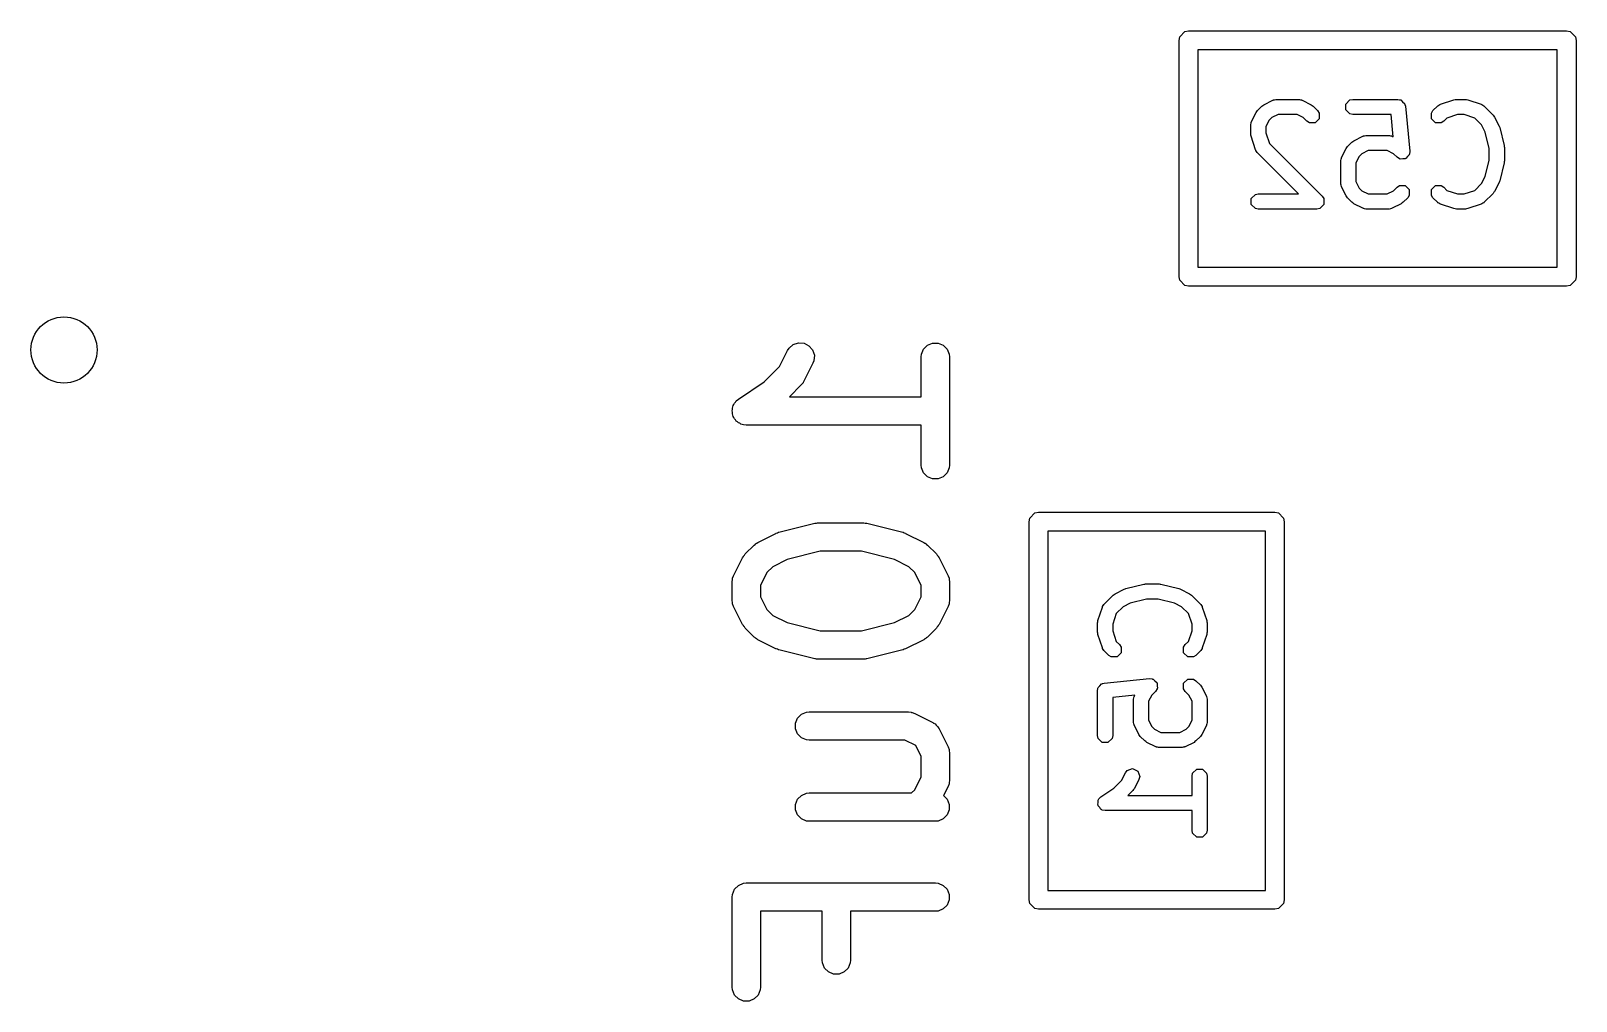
# Model space of a CAD drawing. Header units: inches. Extents: x -0.1 to 2.99, y 0.2 to 2.25.
# Drawn here: x 0.3931 to 0.7149, y 1.8644 to 2.0664 of the extents above; entities that cross this region are included whole.
import ezdxf

# ---------------------------------------------------------------- set-up
doc = ezdxf.new("R2010")
doc.units = ezdxf.units.IN
doc.header["$MEASUREMENT"] = 0
doc.layers.add('BLACK', color=250, linetype='CONTINUOUS')

msp = doc.modelspace()

# ---------------------------------------------------------------- linework, layer by layer
at = {"layer": 'BLACK', "linetype": 'CONTINUOUS'}
for p, q in [((0.63235, 2.06522), (0.63342, 2.06628)), ((0.63342, 2.06628), (0.63417, 2.06643)), ((0.63417, 2.06643), (0.71291, 2.06643)), ((0.71291, 2.06643), (0.71367, 2.06628)), ((0.71367, 2.06628), (0.71473, 2.06522)), ((0.6322, 2.06446), (0.63235, 2.06522)), ((0.6322, 2.01525), (0.6322, 2.06446)), ((0.71473, 2.06522), (0.71488, 2.06446)), ((0.71488, 2.06446), (0.71488, 2.01525)), ((0.63614, 2.0625), (0.63614, 2.01722)), ((0.71094, 2.0625), (0.63614, 2.0625)), ((0.71094, 2.01722), (0.71094, 2.0625)), ((0.64839, 2.04963), (0.64853, 2.04984)), ((0.64853, 2.04984), (0.64946, 2.05078)), ((0.64946, 2.05078), (0.64967, 2.05092)), ((0.64967, 2.05092), (0.64987, 2.05107)), ((0.64987, 2.05107), (0.65175, 2.05201)), ((0.65175, 2.05201), (0.65182, 2.05203)), ((0.65182, 2.05203), (0.65185, 2.05206)), ((0.65185, 2.05206), (0.6521, 2.0521)), ((0.6521, 2.0521), (0.65234, 2.05217)), ((0.65234, 2.05217), (0.65237, 2.05216)), ((0.65237, 2.05216), (0.65245, 2.05218)), ((0.65245, 2.05218), (0.65714, 2.05218)), ((0.65714, 2.05218), (0.65722, 2.05216)), ((0.65722, 2.05216), (0.65725, 2.05217)), ((0.65725, 2.05217), (0.65749, 2.0521)), ((0.65749, 2.0521), (0.65774, 2.05206)), ((0.65774, 2.05206), (0.65777, 2.05203)), ((0.65777, 2.05203), (0.65784, 2.05201)), ((0.65784, 2.05201), (0.65972, 2.05107)), ((0.65972, 2.05107), (0.65992, 2.05092)), ((0.65992, 2.05092), (0.66013, 2.05078)), ((0.66013, 2.05078), (0.66106, 2.04984)), ((0.66106, 2.04984), (0.66141, 2.04933)), ((0.66693, 2.0512), (0.66779, 2.05206)), ((0.66693, 2.05), (0.66693, 2.0512)), ((0.66779, 2.04915), (0.66693, 2.05)), ((0.66779, 2.05206), (0.66839, 2.05218)), ((0.66839, 2.05218), (0.67776, 2.05218)), ((0.67776, 2.05218), (0.67814, 2.0521)), ((0.67814, 2.0521), (0.67822, 2.05211)), ((0.67822, 2.05211), (0.67825, 2.05208)), ((0.67825, 2.05208), (0.67836, 2.05206)), ((0.67836, 2.05206), (0.67874, 2.05168)), ((0.67874, 2.05168), (0.67915, 2.05134)), ((0.67915, 2.05134), (0.67918, 2.05124)), ((0.67918, 2.05124), (0.67922, 2.0512)), ((0.67922, 2.0512), (0.67922, 2.05112)), ((0.67922, 2.05112), (0.67933, 2.05076)), ((0.67933, 2.05076), (0.68027, 2.04138)), ((0.68474, 2.04933), (0.68508, 2.04984)), ((0.68508, 2.04984), (0.68602, 2.05078)), ((0.68602, 2.05078), (0.68609, 2.05082)), ((0.68609, 2.05082), (0.6861, 2.05085)), ((0.6861, 2.05085), (0.68632, 2.05098)), ((0.68632, 2.05098), (0.68653, 2.05112)), ((0.68653, 2.05112), (0.68657, 2.05112)), ((0.68657, 2.05112), (0.68664, 2.05116)), ((0.68664, 2.05116), (0.68945, 2.05209)), ((0.68945, 2.05209), (0.6897, 2.05213)), ((0.6897, 2.05213), (0.68995, 2.05218)), ((0.68995, 2.05218), (0.69182, 2.05218)), ((0.69182, 2.05218), (0.69207, 2.05213)), ((0.69207, 2.05213), (0.69232, 2.05209)), ((0.69232, 2.05209), (0.69513, 2.05116)), ((0.69513, 2.05116), (0.6952, 2.05112)), ((0.6952, 2.05112), (0.69524, 2.05112)), ((0.69524, 2.05112), (0.69545, 2.05098)), ((0.69545, 2.05098), (0.69567, 2.05085)), ((0.69567, 2.05085), (0.69568, 2.05082)), ((0.69568, 2.05082), (0.69575, 2.05078)), ((0.69575, 2.05078), (0.69762, 2.0489)), ((0.64713, 2.04696), (0.6472, 2.04721)), ((0.64714, 2.04693), (0.64713, 2.04696)), ((0.64713, 2.04685), (0.64714, 2.04693)), ((0.64713, 2.04498), (0.64713, 2.04685)), ((0.6472, 2.04721), (0.64725, 2.04745)), ((0.64725, 2.04745), (0.64727, 2.04748)), ((0.64727, 2.04748), (0.64729, 2.04756)), ((0.64729, 2.04756), (0.64823, 2.04943)), ((0.64823, 2.04943), (0.64839, 2.04963)), ((0.65093, 2.04779), (0.65028, 2.04648)), ((0.65028, 2.04648), (0.65028, 2.04523)), ((0.65151, 2.04837), (0.65093, 2.04779)), ((0.65282, 2.04903), (0.65151, 2.04837)), ((0.65677, 2.04903), (0.65282, 2.04903)), ((0.65808, 2.04837), (0.65677, 2.04903)), ((0.65884, 2.04761), (0.65808, 2.04837)), ((0.65935, 2.04727), (0.65884, 2.04761)), ((0.66055, 2.04727), (0.65935, 2.04727)), ((0.66141, 2.04812), (0.66055, 2.04727)), ((0.66141, 2.04933), (0.66141, 2.04812)), ((0.66839, 2.04903), (0.66779, 2.04915)), ((0.67634, 2.04903), (0.66839, 2.04903)), ((0.6768, 2.04441), (0.67634, 2.04903)), ((0.68474, 2.04812), (0.68474, 2.04933)), ((0.6856, 2.04727), (0.68474, 2.04812)), ((0.6868, 2.04727), (0.6856, 2.04727)), ((0.68731, 2.04761), (0.6868, 2.04727)), ((0.68799, 2.04829), (0.68731, 2.04761)), ((0.6902, 2.04903), (0.68799, 2.04829)), ((0.69157, 2.04903), (0.6902, 2.04903)), ((0.69378, 2.04829), (0.69157, 2.04903)), ((0.69521, 2.04686), (0.69378, 2.04829)), ((0.69596, 2.04536), (0.69521, 2.04686)), ((0.69762, 2.0489), (0.69776, 2.04869)), ((0.69776, 2.04869), (0.69792, 2.04849)), ((0.69792, 2.04849), (0.69886, 2.04662)), ((0.69886, 2.04662), (0.6989, 2.04645)), ((0.64718, 2.04473), (0.64713, 2.04498)), ((0.64721, 2.04448), (0.64718, 2.04473)), ((0.64815, 2.04167), (0.64721, 2.04448)), ((0.65028, 2.04523), (0.65102, 2.04301)), ((0.66727, 2.04234), (0.66821, 2.04328)), ((0.66821, 2.04328), (0.66842, 2.04342)), ((0.66842, 2.04342), (0.66862, 2.04357)), ((0.66862, 2.04357), (0.6705, 2.04451)), ((0.6705, 2.04451), (0.67057, 2.04453)), ((0.67057, 2.04453), (0.6706, 2.04456)), ((0.6706, 2.04456), (0.67084, 2.04461)), ((0.67084, 2.04461), (0.67109, 2.04467)), ((0.67109, 2.04467), (0.67112, 2.04466)), ((0.67112, 2.04466), (0.6712, 2.04468)), ((0.6712, 2.04468), (0.67589, 2.04468)), ((0.67589, 2.04468), (0.67596, 2.04466)), ((0.67596, 2.04466), (0.676, 2.04467)), ((0.676, 2.04467), (0.67624, 2.04461)), ((0.67624, 2.04461), (0.67649, 2.04456)), ((0.67649, 2.04456), (0.67651, 2.04453)), ((0.67651, 2.04453), (0.67659, 2.04451)), ((0.67659, 2.04451), (0.6768, 2.04441)), ((0.69681, 2.04197), (0.69596, 2.04536)), ((0.6989, 2.04645), (0.69897, 2.0463)), ((0.69897, 2.0463), (0.69991, 2.04255)), ((0.64819, 2.0416), (0.64815, 2.04167)), ((0.64819, 2.04156), (0.64819, 2.0416)), ((0.64833, 2.04135), (0.64819, 2.04156)), ((0.64845, 2.04113), (0.64833, 2.04135)), ((0.64848, 2.04112), (0.64845, 2.04113)), ((0.64853, 2.04105), (0.64848, 2.04112)), ((0.65709, 2.03249), (0.64853, 2.04105)), ((0.65102, 2.04301), (0.662, 2.03203)), ((0.66602, 2.03998), (0.66604, 2.04006)), ((0.66604, 2.04006), (0.66698, 2.04193)), ((0.66698, 2.04193), (0.66713, 2.04213)), ((0.66713, 2.04213), (0.66727, 2.04234)), ((0.66968, 2.04029), (0.66903, 2.03898)), ((0.67026, 2.04087), (0.66968, 2.04029)), ((0.67157, 2.04153), (0.67026, 2.04087)), ((0.67551, 2.04153), (0.67157, 2.04153)), ((0.67683, 2.04087), (0.67551, 2.04153)), ((0.67759, 2.04011), (0.67683, 2.04087)), ((0.6781, 2.03977), (0.67759, 2.04011)), ((0.67978, 2.04025), (0.67944, 2.03984)), ((0.68015, 2.04062), (0.67978, 2.04025)), ((0.68021, 2.04077), (0.68015, 2.04071)), ((0.68015, 2.04071), (0.68015, 2.04062)), ((0.68027, 2.04138), (0.68021, 2.04077)), ((0.69681, 2.03955), (0.69681, 2.04197)), ((0.69991, 2.04255), (0.69992, 2.04235)), ((0.69992, 2.04235), (0.69996, 2.04216)), ((0.69996, 2.04216), (0.69996, 2.03935)), ((0.66588, 2.03946), (0.66595, 2.03971)), ((0.66589, 2.03943), (0.66588, 2.03946)), ((0.66588, 2.03935), (0.66589, 2.03943)), ((0.66588, 2.03466), (0.66588, 2.03935)), ((0.66595, 2.03971), (0.666, 2.03995)), ((0.666, 2.03995), (0.66602, 2.03998)), ((0.66903, 2.03898), (0.66903, 2.03504)), ((0.67818, 2.03977), (0.6781, 2.03977)), ((0.67824, 2.03972), (0.67818, 2.03977)), ((0.67877, 2.03977), (0.67824, 2.03972)), ((0.6793, 2.03977), (0.67877, 2.03977)), ((0.67936, 2.03983), (0.6793, 2.03977)), ((0.67944, 2.03984), (0.67936, 2.03983)), ((0.69596, 2.03615), (0.69681, 2.03955)), ((0.69991, 2.03897), (0.69897, 2.03522)), ((0.69992, 2.03916), (0.69991, 2.03897)), ((0.69996, 2.03935), (0.69992, 2.03916)), ((0.66589, 2.03459), (0.66588, 2.03466)), ((0.66588, 2.03455), (0.66589, 2.03459)), ((0.66595, 2.03431), (0.66588, 2.03455)), ((0.666, 2.03406), (0.66595, 2.03431)), ((0.66602, 2.03404), (0.666, 2.03406)), ((0.66604, 2.03396), (0.66602, 2.03404)), ((0.66698, 2.03209), (0.66604, 2.03396)), ((0.66903, 2.03504), (0.66968, 2.03372)), ((0.66968, 2.03372), (0.67026, 2.03315)), ((0.67683, 2.03315), (0.67759, 2.0339)), ((0.67759, 2.0339), (0.6781, 2.03425)), ((0.6781, 2.03425), (0.6793, 2.03425)), ((0.6793, 2.03425), (0.68015, 2.03339)), ((0.68474, 2.03339), (0.6856, 2.03425)), ((0.6856, 2.03425), (0.6868, 2.03425)), ((0.6868, 2.03425), (0.68731, 2.0339)), ((0.68731, 2.0339), (0.68799, 2.03323)), ((0.69378, 2.03323), (0.69521, 2.03466)), ((0.69521, 2.03466), (0.69596, 2.03615)), ((0.69886, 2.0349), (0.69792, 2.03302)), ((0.6989, 2.03506), (0.69886, 2.0349)), ((0.69897, 2.03522), (0.6989, 2.03506)), ((0.64725, 2.03152), (0.6481, 2.03237)), ((0.64725, 2.03031), (0.64725, 2.03152)), ((0.6481, 2.03237), (0.6487, 2.03249)), ((0.6487, 2.03249), (0.65709, 2.03249)), ((0.662, 2.03203), (0.66234, 2.03152)), ((0.66234, 2.03152), (0.66234, 2.03031)), ((0.66713, 2.03189), (0.66698, 2.03209)), ((0.66727, 2.03168), (0.66713, 2.03189)), ((0.66821, 2.03074), (0.66727, 2.03168)), ((0.66842, 2.0306), (0.66821, 2.03074)), ((0.66862, 2.03044), (0.66842, 2.0306)), ((0.6705, 2.02951), (0.66862, 2.03044)), ((0.67026, 2.03315), (0.67157, 2.03249)), ((0.67157, 2.03249), (0.67551, 2.03249)), ((0.67551, 2.03249), (0.67683, 2.03315)), ((0.67847, 2.03044), (0.67659, 2.02951)), ((0.67867, 2.0306), (0.67847, 2.03044)), ((0.67888, 2.03074), (0.67867, 2.0306)), ((0.67981, 2.03168), (0.67888, 2.03074)), ((0.68015, 2.03219), (0.67981, 2.03168)), ((0.68015, 2.03339), (0.68015, 2.03219)), ((0.68474, 2.03219), (0.68474, 2.03339)), ((0.68508, 2.03168), (0.68474, 2.03219)), ((0.68602, 2.03074), (0.68508, 2.03168)), ((0.68609, 2.0307), (0.68602, 2.03074)), ((0.6861, 2.03066), (0.68609, 2.0307)), ((0.68632, 2.03054), (0.6861, 2.03066)), ((0.68653, 2.0304), (0.68632, 2.03054)), ((0.68657, 2.0304), (0.68653, 2.0304)), ((0.68664, 2.03036), (0.68657, 2.0304)), ((0.68799, 2.03323), (0.6902, 2.03249)), ((0.6902, 2.03249), (0.69157, 2.03249)), ((0.69157, 2.03249), (0.69378, 2.03323)), ((0.6952, 2.0304), (0.69513, 2.03036)), ((0.69524, 2.0304), (0.6952, 2.0304)), ((0.69545, 2.03054), (0.69524, 2.0304)), ((0.69567, 2.03066), (0.69545, 2.03054)), ((0.69568, 2.0307), (0.69567, 2.03066)), ((0.69575, 2.03074), (0.69568, 2.0307)), ((0.69762, 2.03261), (0.69575, 2.03074)), ((0.69776, 2.03282), (0.69762, 2.03261)), ((0.69792, 2.03302), (0.69776, 2.03282)), ((0.6481, 2.02946), (0.64725, 2.03031)), ((0.6487, 2.02934), (0.6481, 2.02946)), ((0.66089, 2.02934), (0.6487, 2.02934)), ((0.66149, 2.02946), (0.66089, 2.02934)), ((0.66234, 2.03031), (0.66149, 2.02946)), ((0.66149, 2.02946), (0.66149, 2.02946)), ((0.67057, 2.02949), (0.6705, 2.02951)), ((0.6706, 2.02946), (0.67057, 2.02949)), ((0.67084, 2.02941), (0.6706, 2.02946)), ((0.67109, 2.02934), (0.67084, 2.02941)), ((0.67112, 2.02936), (0.67109, 2.02934)), ((0.6712, 2.02934), (0.67112, 2.02936)), ((0.67589, 2.02934), (0.6712, 2.02934)), ((0.67596, 2.02936), (0.67589, 2.02934)), ((0.676, 2.02934), (0.67596, 2.02936)), ((0.67624, 2.02941), (0.676, 2.02934)), ((0.67649, 2.02946), (0.67624, 2.02941)), ((0.67651, 2.02949), (0.67649, 2.02946)), ((0.67659, 2.02951), (0.67651, 2.02949)), ((0.68945, 2.02942), (0.68664, 2.03036)), ((0.6897, 2.02939), (0.68945, 2.02942)), ((0.68995, 2.02934), (0.6897, 2.02939)), ((0.69182, 2.02934), (0.68995, 2.02934)), ((0.69207, 2.02939), (0.69182, 2.02934)), ((0.69232, 2.02942), (0.69207, 2.02939)), ((0.69513, 2.03036), (0.69232, 2.02942)), ((0.63235, 2.0145), (0.6322, 2.01525)), ((0.63342, 2.01343), (0.63235, 2.0145)), ((0.63614, 2.01722), (0.71094, 2.01722)), ((0.71473, 2.0145), (0.71367, 2.01343)), ((0.71488, 2.01525), (0.71473, 2.0145)), ((0.63417, 2.01328), (0.63342, 2.01343)), ((0.71291, 2.01328), (0.63417, 2.01328)), ((0.71367, 2.01343), (0.71291, 2.01328)), ((0.55187, 2.0011), (0.55296, 2.00147)), ((0.55296, 2.00147), (0.55411, 2.00139)), ((0.57981, 2.00099), (0.58087, 2.00143)), ((0.58087, 2.00143), (0.58203, 2.00143)), ((0.58203, 2.00143), (0.58309, 2.00099)), ((0.54903, 1.99654), (0.55069, 1.99986)), ((0.55069, 1.99986), (0.551, 2.00035)), ((0.551, 2.00035), (0.55187, 2.0011)), ((0.55411, 2.00139), (0.55514, 2.00087)), ((0.55514, 2.00087), (0.55589, 2)), ((0.55589, 2), (0.55626, 1.99891)), ((0.55626, 1.99891), (0.55618, 1.99776)), ((0.5785, 1.99854), (0.57855, 1.99911)), ((0.5785, 1.99024), (0.5785, 1.99854)), ((0.57855, 1.99911), (0.57899, 2.00018)), ((0.57899, 2.00018), (0.57981, 2.00099)), ((0.58309, 2.00099), (0.5839, 2.00018)), ((0.5839, 2.00018), (0.58435, 1.99911)), ((0.58435, 1.99911), (0.5844, 1.99854)), ((0.5844, 1.99854), (0.5844, 1.97604)), ((0.54582, 1.99333), (0.54903, 1.99654)), ((0.55597, 1.99722), (0.55409, 1.99347)), ((0.55618, 1.99776), (0.55597, 1.99722)), ((0.54044, 1.98975), (0.54582, 1.99333)), ((0.55354, 1.9927), (0.55108, 1.99024)), ((0.55373, 1.99293), (0.55354, 1.9927)), ((0.55379, 1.99298), (0.55373, 1.99293)), ((0.55384, 1.99307), (0.55379, 1.99298)), ((0.55391, 1.99315), (0.55384, 1.99307)), ((0.55394, 1.99322), (0.55391, 1.99315)), ((0.55409, 1.99347), (0.55394, 1.99322)), ((0.53935, 1.98842), (0.53951, 1.98866)), ((0.53951, 1.98866), (0.53962, 1.98893)), ((0.53962, 1.98893), (0.53983, 1.98914)), ((0.53983, 1.98914), (0.53999, 1.98938)), ((0.53999, 1.98938), (0.54044, 1.98974)), ((0.54044, 1.98974), (0.54044, 1.98975)), ((0.54044, 1.98974), (0.54044, 1.98974)), ((0.54044, 1.98974), (0.54044, 1.98974)), ((0.55108, 1.99024), (0.5785, 1.99024)), ((0.53913, 1.98729), (0.53918, 1.98758)), ((0.53918, 1.98701), (0.53913, 1.98729)), ((0.53918, 1.98787), (0.5393, 1.98814)), ((0.53918, 1.98758), (0.53918, 1.98787)), ((0.53918, 1.98671), (0.53918, 1.98701)), ((0.53929, 1.98645), (0.53918, 1.98671)), ((0.53935, 1.98616), (0.53929, 1.98645)), ((0.5393, 1.98814), (0.53935, 1.98842)), ((0.53951, 1.98592), (0.53935, 1.98616)), ((0.53962, 1.98565), (0.53951, 1.98592)), ((0.53983, 1.98544), (0.53962, 1.98565)), ((0.53999, 1.9852), (0.53983, 1.98544)), ((0.54023, 1.98504), (0.53999, 1.9852)), ((0.54044, 1.98483), (0.54023, 1.98504)), ((0.54071, 1.98472), (0.54044, 1.98483)), ((0.54095, 1.98456), (0.54071, 1.98472)), ((0.54123, 1.9845), (0.54095, 1.98456)), ((0.5415, 1.98439), (0.54123, 1.9845)), ((0.54207, 1.98434), (0.5415, 1.98439)), ((0.54208, 1.98434), (0.54207, 1.98434)), ((0.5785, 1.98434), (0.54208, 1.98434)), ((0.54208, 1.98434), (0.54208, 1.98434)), ((0.54208, 1.98434), (0.54208, 1.98434)), ((0.5785, 1.97604), (0.5785, 1.98434)), ((0.57855, 1.97546), (0.5785, 1.97604)), ((0.5844, 1.97604), (0.58435, 1.97546)), ((0.57899, 1.9744), (0.57855, 1.97546)), ((0.57981, 1.97359), (0.57899, 1.9744)), ((0.58087, 1.97314), (0.57981, 1.97359)), ((0.58203, 1.97314), (0.58087, 1.97314)), ((0.58309, 1.97359), (0.58203, 1.97314)), ((0.5839, 1.9744), (0.58309, 1.97359)), ((0.58435, 1.97546), (0.5839, 1.9744)), ((0.60112, 1.96498), (0.60218, 1.96605)), ((0.60218, 1.96605), (0.60294, 1.9662)), ((0.60294, 1.9662), (0.65215, 1.9662)), ((0.65215, 1.9662), (0.6529, 1.96605)), ((0.6529, 1.96605), (0.65397, 1.96498)), ((0.54886, 1.96203), (0.55636, 1.96391)), ((0.55636, 1.96391), (0.55646, 1.96392)), ((0.55646, 1.96392), (0.5565, 1.96394)), ((0.5565, 1.96394), (0.55672, 1.96396)), ((0.55672, 1.96396), (0.55693, 1.96399)), ((0.55693, 1.96399), (0.55698, 1.96399)), ((0.55698, 1.96399), (0.55708, 1.964)), ((0.55708, 1.964), (0.56645, 1.964)), ((0.56645, 1.964), (0.56655, 1.96399)), ((0.56655, 1.96399), (0.56659, 1.96399)), ((0.56659, 1.96399), (0.56681, 1.96396)), ((0.56681, 1.96396), (0.56703, 1.96394)), ((0.56703, 1.96394), (0.56707, 1.96392)), ((0.56707, 1.96392), (0.56717, 1.96391)), ((0.56717, 1.96391), (0.57467, 1.96203)), ((0.60097, 1.96423), (0.60112, 1.96498)), ((0.60097, 1.88549), (0.60097, 1.96423)), ((0.65397, 1.96498), (0.65412, 1.96423)), ((0.65412, 1.96423), (0.65412, 1.88549)), ((0.54397, 1.95957), (0.54402, 1.95963)), ((0.54402, 1.95963), (0.54411, 1.95968)), ((0.54411, 1.95968), (0.54419, 1.95975)), ((0.54419, 1.95975), (0.54426, 1.95978)), ((0.54426, 1.95978), (0.54451, 1.95993)), ((0.54451, 1.95993), (0.54826, 1.96181)), ((0.54826, 1.96181), (0.5483, 1.96182)), ((0.5483, 1.96182), (0.54832, 1.96184)), ((0.54832, 1.96184), (0.54856, 1.96192)), ((0.54856, 1.96192), (0.5488, 1.96202)), ((0.5488, 1.96202), (0.54882, 1.96202)), ((0.54882, 1.96202), (0.54886, 1.96203)), ((0.57467, 1.96203), (0.57471, 1.96202)), ((0.57471, 1.96202), (0.57473, 1.96202)), ((0.57473, 1.96202), (0.57497, 1.96192)), ((0.57497, 1.96192), (0.57521, 1.96184)), ((0.57521, 1.96184), (0.57523, 1.96182)), ((0.57523, 1.96182), (0.57527, 1.96181)), ((0.57527, 1.96181), (0.57902, 1.95993)), ((0.57902, 1.95993), (0.57927, 1.95978)), ((0.57927, 1.95978), (0.57934, 1.95975)), ((0.57934, 1.95975), (0.57942, 1.95968)), ((0.57942, 1.95968), (0.57951, 1.95963)), ((0.57951, 1.95963), (0.57956, 1.95957)), ((0.60491, 1.96226), (0.60491, 1.88746)), ((0.65018, 1.96226), (0.60491, 1.96226)), ((0.65018, 1.88746), (0.65018, 1.96226)), ((0.53944, 1.95299), (0.54131, 1.95674)), ((0.54131, 1.95674), (0.54147, 1.95699)), ((0.54147, 1.95699), (0.5415, 1.95706)), ((0.5415, 1.95706), (0.54157, 1.95714)), ((0.54157, 1.95714), (0.54162, 1.95723)), ((0.54162, 1.95723), (0.54168, 1.95728)), ((0.54168, 1.95728), (0.54187, 1.95751)), ((0.54187, 1.95751), (0.54374, 1.95938)), ((0.54374, 1.95938), (0.54397, 1.95957)), ((0.55061, 1.95638), (0.54758, 1.95487)), ((0.55744, 1.95809), (0.55061, 1.95638)), ((0.56609, 1.95809), (0.55744, 1.95809)), ((0.57292, 1.95638), (0.56609, 1.95809)), ((0.57595, 1.95487), (0.57292, 1.95638)), ((0.57956, 1.95957), (0.57979, 1.95938)), ((0.57979, 1.95938), (0.58166, 1.95751)), ((0.58166, 1.95751), (0.58185, 1.95728)), ((0.58185, 1.95728), (0.58191, 1.95723)), ((0.58191, 1.95723), (0.58196, 1.95714)), ((0.58196, 1.95714), (0.58203, 1.95706)), ((0.58203, 1.95706), (0.58206, 1.95699)), ((0.58206, 1.95699), (0.58222, 1.95674)), ((0.58222, 1.95674), (0.58409, 1.95299)), ((0.54638, 1.95367), (0.54503, 1.95097)), ((0.54758, 1.95487), (0.54638, 1.95367)), ((0.57715, 1.95367), (0.57595, 1.95487)), ((0.5785, 1.95097), (0.57715, 1.95367)), ((0.53913, 1.95167), (0.53918, 1.95224)), ((0.53913, 1.94792), (0.53913, 1.95167)), ((0.53918, 1.95224), (0.53922, 1.95234)), ((0.53922, 1.95234), (0.53923, 1.95245)), ((0.53923, 1.95245), (0.53944, 1.95299)), ((0.54503, 1.95097), (0.54503, 1.94862)), ((0.5785, 1.94862), (0.5785, 1.95097)), ((0.58409, 1.95299), (0.5843, 1.95245)), ((0.5843, 1.95245), (0.5843, 1.95234)), ((0.5843, 1.95234), (0.58435, 1.95224)), ((0.58435, 1.95224), (0.5844, 1.95167)), ((0.5844, 1.95167), (0.5844, 1.94792)), ((0.61891, 1.94923), (0.62078, 1.95017)), ((0.62078, 1.95017), (0.62095, 1.95022)), ((0.62095, 1.95022), (0.62111, 1.95029)), ((0.62111, 1.95029), (0.62486, 1.95123)), ((0.62486, 1.95123), (0.62505, 1.95124)), ((0.62505, 1.95124), (0.62524, 1.95127)), ((0.62524, 1.95127), (0.62805, 1.95127)), ((0.62805, 1.95127), (0.62824, 1.95124)), ((0.62824, 1.95124), (0.62843, 1.95123)), ((0.62843, 1.95123), (0.63218, 1.95029)), ((0.63218, 1.95029), (0.63234, 1.95022)), ((0.63234, 1.95022), (0.6325, 1.95017)), ((0.6325, 1.95017), (0.63438, 1.94923)), ((0.53918, 1.94734), (0.53913, 1.94792)), ((0.53922, 1.94724), (0.53918, 1.94734)), ((0.53923, 1.94714), (0.53922, 1.94724)), ((0.53944, 1.9466), (0.53923, 1.94714)), ((0.54503, 1.94862), (0.54638, 1.94592)), ((0.57715, 1.94592), (0.5785, 1.94862)), ((0.5843, 1.94714), (0.58409, 1.9466)), ((0.58435, 1.94734), (0.5843, 1.94724)), ((0.5843, 1.94724), (0.5843, 1.94714)), ((0.5844, 1.94792), (0.58435, 1.94734)), ((0.61628, 1.94655), (0.61642, 1.94676)), ((0.61642, 1.94676), (0.61655, 1.94698)), ((0.61655, 1.94698), (0.61658, 1.947)), ((0.61658, 1.947), (0.61662, 1.94706)), ((0.61662, 1.94706), (0.6185, 1.94894)), ((0.6185, 1.94894), (0.61871, 1.94908)), ((0.61871, 1.94908), (0.61891, 1.94923)), ((0.62204, 1.94728), (0.62055, 1.94653)), ((0.62543, 1.94812), (0.62204, 1.94728)), ((0.62786, 1.94812), (0.62543, 1.94812)), ((0.63125, 1.94728), (0.62786, 1.94812)), ((0.63274, 1.94653), (0.63125, 1.94728)), ((0.63438, 1.94923), (0.63458, 1.94908)), ((0.63458, 1.94908), (0.63479, 1.94894)), ((0.63479, 1.94894), (0.63666, 1.94706)), ((0.63666, 1.94706), (0.63671, 1.947)), ((0.63671, 1.947), (0.63674, 1.94698)), ((0.63674, 1.94698), (0.63686, 1.94676)), ((0.63686, 1.94676), (0.637, 1.94655)), ((0.54131, 1.94285), (0.53944, 1.9466)), ((0.54638, 1.94592), (0.54758, 1.94472)), ((0.54758, 1.94472), (0.55061, 1.94321)), ((0.57292, 1.94321), (0.57595, 1.94472)), ((0.57595, 1.94472), (0.57715, 1.94592)), ((0.58409, 1.9466), (0.58222, 1.94285)), ((0.61528, 1.94338), (0.61531, 1.94364)), ((0.61531, 1.94364), (0.61624, 1.94645)), ((0.61624, 1.94645), (0.61628, 1.94652)), ((0.61628, 1.94652), (0.61628, 1.94655)), ((0.61911, 1.9451), (0.61838, 1.94288)), ((0.62055, 1.94653), (0.61911, 1.9451)), ((0.63417, 1.9451), (0.63274, 1.94653)), ((0.63491, 1.94288), (0.63417, 1.9451)), ((0.637, 1.94655), (0.637, 1.94652)), ((0.637, 1.94652), (0.63704, 1.94645)), ((0.63704, 1.94645), (0.63798, 1.94364)), ((0.63798, 1.94364), (0.63801, 1.94338)), ((0.54147, 1.9426), (0.54131, 1.94285)), ((0.5415, 1.94253), (0.54147, 1.9426)), ((0.54157, 1.94245), (0.5415, 1.94253)), ((0.54162, 1.94236), (0.54157, 1.94245)), ((0.54168, 1.94231), (0.54162, 1.94236)), ((0.54187, 1.94208), (0.54168, 1.94231)), ((0.54374, 1.94021), (0.54187, 1.94208)), ((0.55061, 1.94321), (0.55744, 1.9415)), ((0.55744, 1.9415), (0.56609, 1.9415)), ((0.56609, 1.9415), (0.57292, 1.94321)), ((0.58166, 1.94208), (0.57979, 1.94021)), ((0.58185, 1.94231), (0.58166, 1.94208)), ((0.58191, 1.94236), (0.58185, 1.94231)), ((0.58196, 1.94245), (0.58191, 1.94236)), ((0.58203, 1.94253), (0.58196, 1.94245)), ((0.58206, 1.9426), (0.58203, 1.94253)), ((0.58222, 1.94285), (0.58206, 1.9426)), ((0.61523, 1.94314), (0.61528, 1.94338)), ((0.61523, 1.94126), (0.61523, 1.94314)), ((0.61528, 1.94101), (0.61523, 1.94126)), ((0.61531, 1.94076), (0.61528, 1.94101)), ((0.61624, 1.93795), (0.61531, 1.94076)), ((0.61838, 1.94288), (0.61838, 1.94152)), ((0.61838, 1.94152), (0.61911, 1.9393)), ((0.63417, 1.9393), (0.63491, 1.94152)), ((0.63491, 1.94152), (0.63491, 1.94288)), ((0.63798, 1.94076), (0.63704, 1.93795)), ((0.63801, 1.94102), (0.63798, 1.94076)), ((0.63801, 1.94338), (0.63806, 1.94314)), ((0.63806, 1.94126), (0.63801, 1.94102)), ((0.63806, 1.94314), (0.63806, 1.94126)), ((0.54397, 1.94002), (0.54374, 1.94021)), ((0.54402, 1.93996), (0.54397, 1.94002)), ((0.54411, 1.93991), (0.54402, 1.93996)), ((0.54419, 1.93984), (0.54411, 1.93991)), ((0.54426, 1.93981), (0.54419, 1.93984)), ((0.54451, 1.93965), (0.54426, 1.93981)), ((0.54826, 1.93778), (0.54451, 1.93965)), ((0.5483, 1.93776), (0.54826, 1.93778)), ((0.54832, 1.93775), (0.5483, 1.93776)), ((0.54856, 1.93766), (0.54832, 1.93775)), ((0.5488, 1.93757), (0.54856, 1.93766)), ((0.54882, 1.93757), (0.5488, 1.93757)), ((0.54886, 1.93756), (0.54882, 1.93757)), ((0.55636, 1.93568), (0.54886, 1.93756)), ((0.57467, 1.93756), (0.56717, 1.93568)), ((0.57471, 1.93757), (0.57467, 1.93756)), ((0.57473, 1.93757), (0.57471, 1.93757)), ((0.57497, 1.93766), (0.57473, 1.93757)), ((0.57521, 1.93775), (0.57497, 1.93766)), ((0.57523, 1.93776), (0.57521, 1.93775)), ((0.57527, 1.93778), (0.57523, 1.93776)), ((0.57902, 1.93965), (0.57527, 1.93778)), ((0.57927, 1.93981), (0.57902, 1.93965)), ((0.57934, 1.93984), (0.57927, 1.93981)), ((0.57942, 1.93991), (0.57934, 1.93984)), ((0.57951, 1.93996), (0.57942, 1.93991)), ((0.57956, 1.94002), (0.57951, 1.93996)), ((0.57979, 1.94021), (0.57956, 1.94002)), ((0.61628, 1.93788), (0.61624, 1.93795)), ((0.61628, 1.93785), (0.61628, 1.93788)), ((0.61642, 1.93764), (0.61628, 1.93785)), ((0.61655, 1.93742), (0.61642, 1.93764)), ((0.61658, 1.9374), (0.61655, 1.93742)), ((0.61662, 1.93734), (0.61658, 1.9374)), ((0.61756, 1.9364), (0.61662, 1.93734)), ((0.61911, 1.9393), (0.61979, 1.93863)), ((0.61979, 1.93863), (0.62013, 1.93812)), ((0.62013, 1.93812), (0.62013, 1.93691)), ((0.63316, 1.93812), (0.6335, 1.93863)), ((0.63316, 1.93691), (0.63316, 1.93812)), ((0.6335, 1.93863), (0.63417, 1.9393)), ((0.63666, 1.93734), (0.63572, 1.9364)), ((0.63671, 1.9374), (0.63666, 1.93734)), ((0.63674, 1.93742), (0.63671, 1.9374)), ((0.63686, 1.93764), (0.63674, 1.93742)), ((0.637, 1.93785), (0.63686, 1.93764)), ((0.63704, 1.93795), (0.637, 1.93788)), ((0.637, 1.93788), (0.637, 1.93785)), ((0.55646, 1.93567), (0.55636, 1.93568)), ((0.5565, 1.93565), (0.55646, 1.93567)), ((0.55672, 1.93563), (0.5565, 1.93565)), ((0.55693, 1.9356), (0.55672, 1.93563)), ((0.55698, 1.9356), (0.55693, 1.9356)), ((0.55708, 1.93559), (0.55698, 1.9356)), ((0.56645, 1.93559), (0.55708, 1.93559)), ((0.56655, 1.9356), (0.56645, 1.93559)), ((0.56659, 1.9356), (0.56655, 1.9356)), ((0.56681, 1.93563), (0.56659, 1.9356)), ((0.56703, 1.93565), (0.56681, 1.93563)), ((0.56707, 1.93567), (0.56703, 1.93565)), ((0.56717, 1.93568), (0.56707, 1.93567)), ((0.61807, 1.93606), (0.61756, 1.9364)), ((0.61928, 1.93606), (0.61807, 1.93606)), ((0.62013, 1.93691), (0.61928, 1.93606)), ((0.63401, 1.93606), (0.63316, 1.93691)), ((0.63521, 1.93606), (0.63401, 1.93606)), ((0.63572, 1.9364), (0.63521, 1.93606)), ((0.61628, 1.93053), (0.61664, 1.93064)), ((0.61664, 1.93064), (0.62602, 1.93158)), ((0.62602, 1.93158), (0.62663, 1.93152)), ((0.62663, 1.93152), (0.62669, 1.93147)), ((0.62669, 1.93147), (0.62678, 1.93147)), ((0.62678, 1.93147), (0.62715, 1.93109)), ((0.62715, 1.93109), (0.62756, 1.93076)), ((0.62756, 1.93076), (0.62757, 1.93068)), ((0.62757, 1.93068), (0.62763, 1.93062)), ((0.63316, 1.93062), (0.63401, 1.93147)), ((0.63401, 1.93147), (0.63521, 1.93147)), ((0.63521, 1.93147), (0.63572, 1.93113)), ((0.63572, 1.93113), (0.63666, 1.93019)), ((0.61523, 1.92908), (0.6153, 1.92945)), ((0.61523, 1.9197), (0.61523, 1.92908)), ((0.61529, 1.92953), (0.61532, 1.92957)), ((0.6153, 1.92945), (0.61529, 1.92953)), ((0.61532, 1.92957), (0.61535, 1.92968)), ((0.61535, 1.92968), (0.61572, 1.93005)), ((0.61572, 1.93005), (0.61606, 1.93046)), ((0.61606, 1.93046), (0.61616, 1.9305)), ((0.61616, 1.9305), (0.6162, 1.93053)), ((0.6162, 1.93053), (0.61628, 1.93053)), ((0.623, 1.92811), (0.61838, 1.92765)), ((0.61838, 1.92765), (0.61838, 1.9197)), ((0.62273, 1.92731), (0.6228, 1.92756)), ((0.6228, 1.92756), (0.62285, 1.9278)), ((0.62285, 1.9278), (0.62287, 1.92783)), ((0.62287, 1.92783), (0.62289, 1.92791)), ((0.62289, 1.92791), (0.623, 1.92811)), ((0.62653, 1.92814), (0.62587, 1.92683)), ((0.62729, 1.9289), (0.62653, 1.92814)), ((0.62763, 1.92941), (0.62729, 1.9289)), ((0.62763, 1.93062), (0.62763, 1.93009)), ((0.62763, 1.93009), (0.62768, 1.92956)), ((0.62768, 1.92956), (0.62763, 1.92949)), ((0.62763, 1.92949), (0.62763, 1.92941)), ((0.63316, 1.92941), (0.63316, 1.93062)), ((0.6335, 1.9289), (0.63316, 1.92941)), ((0.63425, 1.92814), (0.6335, 1.9289)), ((0.63491, 1.92683), (0.63425, 1.92814)), ((0.63666, 1.93019), (0.6368, 1.92998)), ((0.6368, 1.92998), (0.63696, 1.92978)), ((0.63696, 1.92978), (0.63789, 1.92791)), ((0.63789, 1.92791), (0.63792, 1.92783)), ((0.63792, 1.92783), (0.63794, 1.9278)), ((0.63794, 1.9278), (0.63799, 1.92756)), ((0.63799, 1.92756), (0.63806, 1.92731)), ((0.55356, 1.92413), (0.55463, 1.92457)), ((0.55463, 1.92457), (0.5552, 1.92463)), ((0.5552, 1.92463), (0.57583, 1.92463)), ((0.57583, 1.92463), (0.5764, 1.92457)), ((0.5764, 1.92457), (0.5765, 1.92453)), ((0.5765, 1.92453), (0.57661, 1.92452)), ((0.57661, 1.92452), (0.57715, 1.92431)), ((0.57715, 1.92431), (0.5809, 1.92244)), ((0.62274, 1.92728), (0.62273, 1.92731)), ((0.62273, 1.9272), (0.62274, 1.92728)), ((0.62273, 1.92251), (0.62273, 1.9272)), ((0.62587, 1.92683), (0.62587, 1.92289)), ((0.63491, 1.92289), (0.63491, 1.92683)), ((0.63806, 1.92731), (0.63805, 1.92728)), ((0.63805, 1.92728), (0.63806, 1.9272)), ((0.63806, 1.9272), (0.63806, 1.92251)), ((0.55231, 1.92225), (0.55275, 1.92331)), ((0.55231, 1.9211), (0.55231, 1.92225)), ((0.55275, 1.92003), (0.55231, 1.9211)), ((0.55275, 1.92331), (0.55356, 1.92413)), ((0.5809, 1.92244), (0.58099, 1.92238)), ((0.58099, 1.92238), (0.58104, 1.92236)), ((0.58104, 1.92236), (0.58109, 1.92231)), ((0.58109, 1.92231), (0.58139, 1.92213)), ((0.58139, 1.92213), (0.58163, 1.92185)), ((0.58163, 1.92185), (0.58191, 1.92161)), ((0.58191, 1.92161), (0.58209, 1.92132)), ((0.58209, 1.92132), (0.58214, 1.92126)), ((0.58214, 1.92126), (0.58216, 1.92121)), ((0.58216, 1.92121), (0.58222, 1.92112)), ((0.58222, 1.92112), (0.58409, 1.91737)), ((0.62274, 1.92244), (0.62273, 1.92251)), ((0.62273, 1.9224), (0.62274, 1.92244)), ((0.6228, 1.92216), (0.62273, 1.9224)), ((0.62285, 1.92191), (0.6228, 1.92216)), ((0.62287, 1.92189), (0.62285, 1.92191)), ((0.62289, 1.92181), (0.62287, 1.92189)), ((0.62383, 1.91994), (0.62289, 1.92181)), ((0.62587, 1.92289), (0.62653, 1.92157)), ((0.62653, 1.92157), (0.62711, 1.921)), ((0.62711, 1.921), (0.62842, 1.92034)), ((0.63236, 1.92034), (0.63368, 1.921)), ((0.63368, 1.921), (0.63425, 1.92157)), ((0.63425, 1.92157), (0.63491, 1.92289)), ((0.63789, 1.92181), (0.63696, 1.91994)), ((0.63792, 1.92189), (0.63789, 1.92181)), ((0.63794, 1.92191), (0.63792, 1.92189)), ((0.63799, 1.92216), (0.63794, 1.92191)), ((0.63806, 1.9224), (0.63799, 1.92216)), ((0.63806, 1.92251), (0.63805, 1.92244)), ((0.63805, 1.92244), (0.63806, 1.9224)), ((0.55356, 1.91922), (0.55275, 1.92003)), ((0.55463, 1.91878), (0.55356, 1.91922)), ((0.5552, 1.91872), (0.55463, 1.91878)), ((0.57513, 1.91872), (0.5552, 1.91872)), ((0.57737, 1.9176), (0.57513, 1.91872)), ((0.61535, 1.9191), (0.61523, 1.9197)), ((0.6162, 1.91825), (0.61535, 1.9191)), ((0.6174, 1.91825), (0.6162, 1.91825)), ((0.61826, 1.9191), (0.6174, 1.91825)), ((0.61838, 1.9197), (0.61826, 1.9191)), ((0.62398, 1.91974), (0.62383, 1.91994)), ((0.62412, 1.91953), (0.62398, 1.91974)), ((0.62506, 1.91859), (0.62412, 1.91953)), ((0.62527, 1.91845), (0.62506, 1.91859)), ((0.62547, 1.91829), (0.62527, 1.91845)), ((0.62735, 1.91736), (0.62547, 1.91829)), ((0.62842, 1.92034), (0.63236, 1.92034)), ((0.63532, 1.91829), (0.63344, 1.91736)), ((0.63552, 1.91845), (0.63532, 1.91829)), ((0.63572, 1.91859), (0.63552, 1.91845)), ((0.63666, 1.91953), (0.63572, 1.91859)), ((0.6368, 1.91974), (0.63666, 1.91953)), ((0.63696, 1.91994), (0.6368, 1.91974)), ((0.5785, 1.91535), (0.57737, 1.9176)), ((0.5785, 1.91112), (0.5785, 1.91535)), ((0.58409, 1.91737), (0.5843, 1.91683)), ((0.5843, 1.91683), (0.5843, 1.91672)), ((0.5843, 1.91672), (0.58435, 1.91662)), ((0.58435, 1.91662), (0.5844, 1.91605)), ((0.5844, 1.91605), (0.5844, 1.91042)), ((0.62742, 1.91734), (0.62735, 1.91736)), ((0.62745, 1.91731), (0.62742, 1.91734)), ((0.62769, 1.91726), (0.62745, 1.91731)), ((0.62794, 1.91719), (0.62769, 1.91726)), ((0.62797, 1.91721), (0.62794, 1.91719)), ((0.62805, 1.91719), (0.62797, 1.91721)), ((0.63274, 1.91719), (0.62805, 1.91719)), ((0.63281, 1.91721), (0.63274, 1.91719)), ((0.63285, 1.91719), (0.63281, 1.91721)), ((0.63309, 1.91726), (0.63285, 1.91719)), ((0.63334, 1.91731), (0.63309, 1.91726)), ((0.63336, 1.91734), (0.63334, 1.91731)), ((0.63344, 1.91736), (0.63336, 1.91734)), ((0.62019, 1.91032), (0.62102, 1.91197)), ((0.62102, 1.91197), (0.62139, 1.91246)), ((0.62139, 1.91246), (0.62254, 1.91284)), ((0.62254, 1.91284), (0.62362, 1.9123)), ((0.62362, 1.9123), (0.624, 1.91115)), ((0.63491, 1.91127), (0.63503, 1.91187)), ((0.63503, 1.91187), (0.63588, 1.91272)), ((0.63588, 1.91272), (0.63709, 1.91272)), ((0.63709, 1.91272), (0.63794, 1.91187)), ((0.63794, 1.91187), (0.63806, 1.91127)), ((0.57648, 1.90775), (0.57715, 1.90842)), ((0.57715, 1.90842), (0.5785, 1.91112)), ((0.58409, 1.9091), (0.58314, 1.9072)), ((0.5843, 1.90964), (0.58409, 1.9091)), ((0.58435, 1.90985), (0.5843, 1.90975)), ((0.5843, 1.90975), (0.5843, 1.90964)), ((0.5844, 1.91042), (0.58435, 1.90985)), ((0.61593, 1.90695), (0.61861, 1.90874)), ((0.61861, 1.90874), (0.62019, 1.91032)), ((0.6226, 1.90828), (0.62154, 1.90722)), ((0.62274, 1.90849), (0.6226, 1.90828)), ((0.6229, 1.90869), (0.62274, 1.90849)), ((0.62383, 1.91056), (0.6229, 1.90869)), ((0.624, 1.91115), (0.62383, 1.91056)), ((0.63491, 1.90722), (0.63491, 1.91127)), ((0.63806, 1.91127), (0.63806, 1.90002)), ((0.55231, 1.90538), (0.55275, 1.90644)), ((0.55231, 1.90422), (0.55231, 1.90538)), ((0.55275, 1.90644), (0.55356, 1.90725)), ((0.55356, 1.90725), (0.55463, 1.9077)), ((0.55463, 1.9077), (0.5552, 1.90775)), ((0.5552, 1.90775), (0.57648, 1.90775)), ((0.58314, 1.9072), (0.5839, 1.90644)), ((0.5839, 1.90644), (0.58435, 1.90538)), ((0.58435, 1.90538), (0.58435, 1.90422)), ((0.61526, 1.90534), (0.61535, 1.90579)), ((0.61535, 1.9052), (0.61526, 1.90534)), ((0.61535, 1.90624), (0.61546, 1.90636)), ((0.61535, 1.90579), (0.61535, 1.90624)), ((0.61535, 1.90504), (0.61535, 1.9052)), ((0.61567, 1.90472), (0.61535, 1.90504)), ((0.61546, 1.90636), (0.61549, 1.90652)), ((0.61549, 1.90652), (0.61593, 1.90695)), ((0.62154, 1.90722), (0.63491, 1.90722)), ((0.55275, 1.90316), (0.55231, 1.90422)), ((0.55356, 1.90234), (0.55275, 1.90316)), ((0.55463, 1.9019), (0.55356, 1.90234)), ((0.5552, 1.90185), (0.55463, 1.9019)), ((0.58145, 1.90185), (0.5552, 1.90185)), ((0.58203, 1.9019), (0.58145, 1.90185)), ((0.58309, 1.90234), (0.58203, 1.9019)), ((0.5839, 1.90316), (0.58309, 1.90234)), ((0.58435, 1.90422), (0.5839, 1.90316)), ((0.61592, 1.90433), (0.61567, 1.90472)), ((0.61608, 1.9043), (0.61592, 1.90433)), ((0.6162, 1.90419), (0.61608, 1.9043)), ((0.6168, 1.90407), (0.6162, 1.90419)), ((0.63491, 1.90407), (0.6168, 1.90407)), ((0.63491, 1.90002), (0.63491, 1.90407)), ((0.63503, 1.89941), (0.63491, 1.90002)), ((0.63588, 1.89856), (0.63503, 1.89941)), ((0.63709, 1.89856), (0.63588, 1.89856)), ((0.63794, 1.89941), (0.63709, 1.89856)), ((0.63806, 1.90002), (0.63794, 1.89941)), ((0.54044, 1.88851), (0.5415, 1.88895)), ((0.5415, 1.88895), (0.54208, 1.889)), ((0.54208, 1.889), (0.58145, 1.889)), ((0.58145, 1.889), (0.58203, 1.88895)), ((0.58203, 1.88895), (0.58309, 1.88851)), ((0.53913, 1.88605), (0.53918, 1.88663)), ((0.53913, 1.8673), (0.53913, 1.88605)), ((0.53918, 1.88663), (0.53962, 1.88769)), ((0.53962, 1.88769), (0.54044, 1.88851)), ((0.58309, 1.88851), (0.5839, 1.88769)), ((0.5839, 1.88769), (0.58435, 1.88663)), ((0.58435, 1.88663), (0.58435, 1.88548)), ((0.60491, 1.88746), (0.65018, 1.88746)), ((0.55787, 1.8831), (0.54503, 1.8831)), ((0.54503, 1.8831), (0.54503, 1.8673)), ((0.55787, 1.87293), (0.55787, 1.8831)), ((0.58145, 1.8831), (0.56378, 1.8831)), ((0.56378, 1.8831), (0.56378, 1.87293)), ((0.58203, 1.88316), (0.58145, 1.8831)), ((0.58309, 1.8836), (0.58203, 1.88316)), ((0.5839, 1.88441), (0.58309, 1.8836)), ((0.58435, 1.88548), (0.5839, 1.88441)), ((0.60112, 1.88473), (0.60097, 1.88549)), ((0.60218, 1.88367), (0.60112, 1.88473)), ((0.60294, 1.88352), (0.60218, 1.88367)), ((0.65215, 1.88352), (0.60294, 1.88352)), ((0.6529, 1.88367), (0.65215, 1.88352)), ((0.65397, 1.88473), (0.6529, 1.88367)), ((0.65412, 1.88549), (0.65397, 1.88473)), ((0.55793, 1.87235), (0.55787, 1.87293)), ((0.56378, 1.87293), (0.56372, 1.87235)), ((0.55837, 1.87129), (0.55793, 1.87235)), ((0.55919, 1.87047), (0.55837, 1.87129)), ((0.56025, 1.87003), (0.55919, 1.87047)), ((0.5614, 1.87003), (0.56025, 1.87003)), ((0.56247, 1.87047), (0.5614, 1.87003)), ((0.56328, 1.87129), (0.56247, 1.87047)), ((0.56372, 1.87235), (0.56328, 1.87129)), ((0.53918, 1.86673), (0.53913, 1.8673)), ((0.53962, 1.86566), (0.53918, 1.86673)), ((0.54498, 1.86673), (0.54453, 1.86566)), ((0.54503, 1.8673), (0.54498, 1.86673)), ((0.54044, 1.86485), (0.53962, 1.86566)), ((0.5415, 1.86441), (0.54044, 1.86485)), ((0.54266, 1.86441), (0.5415, 1.86441)), ((0.54372, 1.86485), (0.54266, 1.86441)), ((0.54453, 1.86566), (0.54372, 1.86485))]:
    msp.add_line(p, q, dxfattribs=at)
at = {"layer": 'BLACK'}
msp.add_circle((0.4, 2), 0.00689, dxfattribs=at)
msp.add_circle((0.4, 2), 0.00689, dxfattribs=at)

doc.saveas('drawing.dxf')
